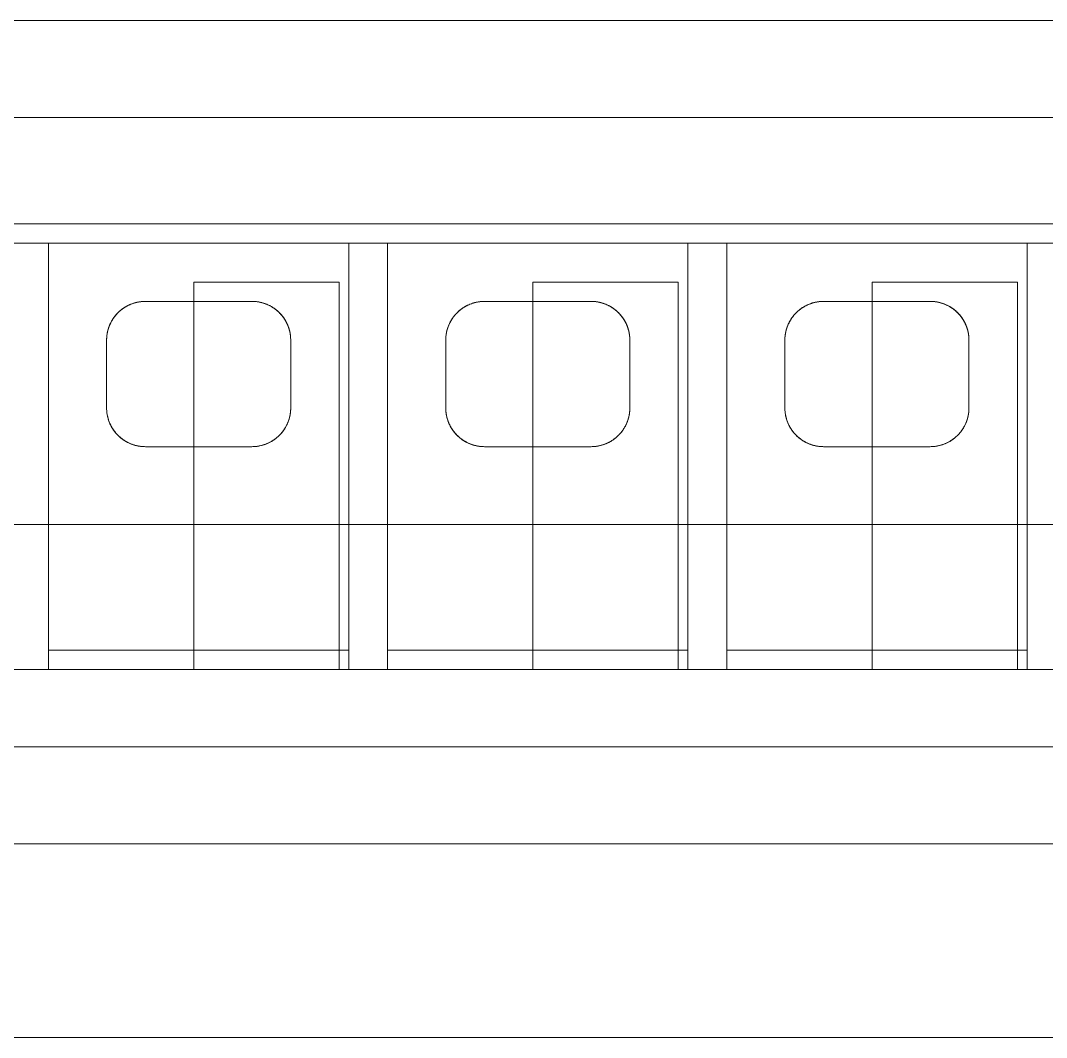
# Model space of a CAD drawing. Header units: millimetres. Extents: x -6 to 421, y -3 to 294.
# Drawn here: x 88.27 to 123.57, y 133.01 to 168.01 of the extents above; entities that cross this region are included whole.
import ezdxf

# ---------------------------------------------------------------- set-up
doc = ezdxf.new("R2010")
doc.units = ezdxf.units.MM

msp = doc.modelspace()

# ---------------------------------------------------------------- linework, layer by layer
at = {"color": 7, "linetype": 'Continuous', "lineweight": 15}
for p, q in [((207.904, 168.015), (87.904, 168.015)), ((207.904, 164.681), (87.904, 164.681)), ((207.904, 161.015), (87.904, 161.015)), ((135.904, 160.348), (87.904, 160.348)), ((89.237, 160.348), (89.237, 146.348)), ((99.57, 160.348), (89.237, 160.348)), ((89.237, 146.348), (89.237, 160.348)), ((89.237, 160.348), (89.237, 145.681)), ((99.57, 146.348), (99.57, 160.348)), ((99.57, 160.348), (99.57, 146.348)), ((99.57, 145.681), (99.57, 160.348)), ((111.237, 160.348), (100.904, 160.348)), ((100.904, 160.348), (100.904, 146.348)), ((100.904, 146.348), (100.904, 160.348)), ((100.904, 145.681), (100.904, 160.348)), ((111.237, 146.348), (111.237, 160.348)), ((111.237, 160.348), (111.237, 146.348)), ((111.237, 145.681), (111.237, 160.348)), ((112.57, 160.348), (112.57, 146.348)), ((122.904, 160.348), (112.57, 160.348)), ((112.57, 146.348), (112.57, 160.348)), ((112.57, 145.681), (112.57, 160.348)), ((122.904, 146.348), (122.904, 160.348)), ((122.904, 160.348), (122.904, 146.348)), ((122.904, 145.681), (122.904, 160.348)), ((94.237, 159.015), (94.237, 145.681)), ((99.237, 159.015), (94.237, 159.015)), ((99.237, 145.681), (99.237, 159.015)), ((105.904, 159.015), (105.904, 145.681)), ((110.904, 159.015), (105.904, 159.015)), ((110.904, 145.681), (110.904, 159.015)), ((117.57, 159.015), (117.57, 145.681)), ((122.57, 159.015), (117.57, 159.015)), ((122.57, 145.681), (122.57, 159.015)), ((96.237, 158.348), (92.57, 158.348)), ((107.904, 158.348), (104.237, 158.348)), ((119.57, 158.348), (115.904, 158.348)), ((91.237, 157.015), (91.237, 154.681)), ((91.237, 157.015), (91.237, 154.681)), ((91.237, 157.015), (91.237, 154.681)), ((91.237, 157.015), (91.237, 154.681)), ((97.57, 154.681), (97.57, 157.015)), ((97.57, 154.681), (97.57, 157.015)), ((97.57, 154.681), (97.57, 157.015)), ((97.57, 154.681), (97.57, 157.015)), ((102.904, 157.015), (102.904, 154.681)), ((102.904, 157.015), (102.904, 154.681)), ((102.904, 157.015), (102.904, 154.681)), ((102.904, 157.015), (102.904, 154.681)), ((109.237, 154.681), (109.237, 157.015)), ((109.237, 154.681), (109.237, 157.015)), ((109.237, 154.681), (109.237, 157.015)), ((109.237, 154.681), (109.237, 157.015)), ((114.57, 157.015), (114.57, 154.681)), ((114.57, 157.015), (114.57, 154.681)), ((114.57, 157.015), (114.57, 154.681)), ((114.57, 157.015), (114.57, 154.681)), ((120.904, 154.681), (120.904, 157.015)), ((120.904, 154.681), (120.904, 157.015)), ((120.904, 154.681), (120.904, 157.015)), ((120.904, 154.681), (120.904, 157.015)), ((92.57, 153.348), (96.237, 153.348)), ((104.237, 153.348), (107.904, 153.348)), ((115.904, 153.348), (119.57, 153.348)), ((207.904, 150.672), (87.904, 150.672)), ((99.57, 146.348), (89.237, 146.348)), ((89.237, 146.348), (89.237, 145.681)), ((89.237, 145.681), (89.237, 146.348)), ((99.57, 145.681), (99.57, 146.348)), ((99.57, 146.348), (99.57, 145.681)), ((111.237, 146.348), (100.904, 146.348)), ((100.904, 146.348), (100.904, 145.681)), ((100.904, 145.681), (100.904, 146.348)), ((111.237, 145.681), (111.237, 146.348)), ((111.237, 146.348), (111.237, 145.681)), ((122.904, 146.348), (112.57, 146.348)), ((112.57, 146.348), (112.57, 145.681)), ((112.57, 145.681), (112.57, 146.348)), ((122.904, 145.681), (122.904, 146.348)), ((122.904, 146.348), (122.904, 145.681)), ((87.904, 145.681), (94.237, 145.681)), ((99.57, 145.681), (89.237, 145.681)), ((94.237, 145.681), (89.237, 145.681)), ((99.237, 145.681), (105.904, 145.681)), ((99.57, 145.681), (99.237, 145.681)), ((111.237, 145.681), (100.904, 145.681)), ((105.904, 145.681), (100.904, 145.681)), ((110.904, 145.681), (117.57, 145.681)), ((111.237, 145.681), (110.904, 145.681)), ((122.904, 145.681), (112.57, 145.681)), ((117.57, 145.681), (112.57, 145.681)), ((122.57, 145.681), (129.237, 145.681)), ((122.904, 145.681), (122.57, 145.681)), ((207.904, 143.015), (87.904, 143.015)), ((207.904, 139.681), (87.904, 139.681)), ((207.904, 133.015), (87.904, 133.015))]:
    msp.add_line(p, q, dxfattribs=at)
for points, knots in [([(92.57, 158.348), (92.565, 158.348), (92.53, 158.348), (92.465, 158.345), (92.376, 158.335), (92.287, 158.319), (92.201, 158.297), (92.118, 158.27), (92.038, 158.238), (91.96, 158.201), (91.883, 158.159), (91.808, 158.11), (91.734, 158.054), (91.665, 157.995), (91.596, 157.927), (91.53, 157.851), (91.468, 157.767), (91.413, 157.679), (91.371, 157.599), (91.341, 157.531), (91.319, 157.475), (91.299, 157.418), (91.282, 157.36), (91.268, 157.301), (91.256, 157.241), (91.247, 157.18), (91.239, 157.105), (91.238, 157.05), (91.237, 157.015)], [0, 0, 0, 0, 0.006838, 0.044527, 0.082489, 0.121295, 0.160376, 0.198019, 0.235885, 0.2744, 0.313113, 0.355866, 0.398847, 0.442478, 0.486308, 0.537813, 0.589589, 0.642149, 0.694955, 0.725872, 0.75679, 0.787885, 0.81898, 0.850615, 0.882249, 0.914064, 0.945878, 1, 1, 1, 1]), ([(92.57, 158.348), (92.549, 158.348), (92.506, 158.347), (92.443, 158.342), (92.379, 158.335), (92.308, 158.323), (92.231, 158.305), (92.149, 158.281), (92.068, 158.251), (91.988, 158.215), (91.91, 158.174), (91.834, 158.128), (91.762, 158.076), (91.69, 158.018), (91.62, 157.952), (91.553, 157.878), (91.491, 157.8), (91.444, 157.729), (91.408, 157.668), (91.38, 157.617), (91.356, 157.565), (91.333, 157.512), (91.313, 157.458), (91.295, 157.403), (91.279, 157.348), (91.265, 157.288), (91.253, 157.223), (91.244, 157.154), (91.238, 157.085), (91.237, 157.038), (91.237, 157.015)], [0, 0, 0, 0, 0.027087, 0.054276, 0.081774, 0.109375, 0.146359, 0.183576, 0.221474, 0.259588, 0.300123, 0.34088, 0.382269, 0.423854, 0.472048, 0.520494, 0.569663, 0.619055, 0.648237, 0.67742, 0.706763, 0.736106, 0.765927, 0.795749, 0.825726, 0.855703, 0.891612, 0.927587, 0.96376, 1, 1, 1, 1]), ([(92.57, 158.348), (92.542, 158.348), (92.484, 158.347), (92.398, 158.338), (92.311, 158.324), (92.227, 158.304), (92.146, 158.28), (92.068, 158.251), (91.993, 158.217), (91.928, 158.184), (91.872, 158.151), (91.826, 158.121), (91.781, 158.09), (91.738, 158.057), (91.696, 158.022), (91.655, 157.985), (91.617, 157.947), (91.577, 157.905), (91.537, 157.858), (91.498, 157.807), (91.461, 157.755), (91.426, 157.7), (91.394, 157.644), (91.365, 157.586), (91.339, 157.527), (91.317, 157.47), (91.298, 157.413), (91.282, 157.358), (91.268, 157.303), (91.257, 157.247), (91.248, 157.189), (91.242, 157.132), (91.238, 157.073), (91.237, 157.034), (91.237, 157.015)], [0, 0, 0, 0, 0.036113, 0.072489, 0.109676, 0.147131, 0.183107, 0.219296, 0.256089, 0.293067, 0.318435, 0.3438, 0.369361, 0.394921, 0.421032, 0.447142, 0.473415, 0.499687, 0.531753, 0.563818, 0.596123, 0.628428, 0.661428, 0.694429, 0.727647, 0.760865, 0.790391, 0.819915, 0.849583, 0.879252, 0.909363, 0.939474, 0.969737, 1, 1, 1, 1]), ([(92.57, 158.348), (92.543, 158.348), (92.487, 158.347), (92.403, 158.338), (92.32, 158.325), (92.239, 158.307), (92.158, 158.284), (92.079, 158.255), (92.001, 158.222), (91.926, 158.183), (91.853, 158.14), (91.79, 158.097), (91.737, 158.056), (91.692, 158.018), (91.648, 157.978), (91.607, 157.937), (91.567, 157.894), (91.53, 157.849), (91.494, 157.803), (91.461, 157.756), (91.431, 157.707), (91.402, 157.659), (91.376, 157.609), (91.352, 157.558), (91.33, 157.506), (91.311, 157.453), (91.293, 157.399), (91.276, 157.336), (91.26, 157.264), (91.247, 157.182), (91.239, 157.099), (91.238, 157.043), (91.237, 157.015)], [0, 0, 0, 0, 0.035104, 0.070451, 0.105777, 0.141334, 0.177575, 0.214032, 0.251913, 0.290003, 0.328679, 0.367535, 0.39555, 0.423565, 0.451796, 0.480025, 0.508862, 0.537698, 0.566715, 0.595732, 0.624343, 0.652954, 0.681712, 0.710471, 0.739669, 0.768865, 0.798203, 0.827543, 0.870383, 0.91333, 0.956609, 1, 1, 1, 1]), ([(97.57, 157.015), (97.57, 157.041), (97.569, 157.092), (97.562, 157.17), (97.551, 157.247), (97.536, 157.32), (97.518, 157.388), (97.497, 157.452), (97.473, 157.516), (97.446, 157.579), (97.415, 157.641), (97.38, 157.703), (97.341, 157.763), (97.303, 157.817), (97.266, 157.864), (97.231, 157.905), (97.193, 157.944), (97.154, 157.983), (97.113, 158.021), (97.069, 158.057), (97.023, 158.093), (96.966, 158.132), (96.896, 158.175), (96.811, 158.22), (96.735, 158.252), (96.673, 158.275), (96.611, 158.295), (96.533, 158.316), (96.453, 158.331), (96.388, 158.34), (96.338, 158.345), (96.288, 158.348), (96.254, 158.348), (96.237, 158.348)], [0, 0, 0, 0, 0.040084, 0.0802595, 0.1207118, 0.1612574, 0.195897, 0.2305966, 0.2654803, 0.3004277, 0.3361269, 0.3718993, 0.4079022, 0.4439881, 0.4702825, 0.4966127, 0.5230554, 0.5495376, 0.5764918, 0.603495, 0.6306482, 0.6578562, 0.7006178, 0.7436322, 0.7875099, 0.8096, 0.8317329, 0.8729141, 0.9144194, 0.935692, 0.9570123, 0.9784808, 1, 1, 1, 1]), ([(97.57, 157.015), (97.57, 157.038), (97.569, 157.083), (97.564, 157.151), (97.555, 157.22), (97.543, 157.288), (97.527, 157.356), (97.507, 157.424), (97.483, 157.491), (97.456, 157.556), (97.427, 157.618), (97.394, 157.679), (97.358, 157.738), (97.318, 157.796), (97.275, 157.853), (97.227, 157.909), (97.175, 157.963), (97.115, 158.019), (97.045, 158.077), (96.977, 158.125), (96.919, 158.161), (96.874, 158.187), (96.827, 158.211), (96.779, 158.233), (96.73, 158.254), (96.681, 158.272), (96.631, 158.289), (96.579, 158.304), (96.525, 158.317), (96.47, 158.328), (96.414, 158.337), (96.357, 158.343), (96.298, 158.347), (96.257, 158.348), (96.237, 158.348)], [0, 0, 0, 0, 0.035373, 0.070809, 0.106434, 0.142123, 0.17855, 0.215047, 0.251755, 0.288537, 0.323141, 0.35781, 0.392686, 0.427635, 0.463466, 0.499386, 0.535594, 0.571906, 0.618057, 0.664469, 0.688108, 0.71179, 0.735604, 0.759466, 0.782532, 0.805646, 0.828912, 0.852231, 0.876189, 0.900212, 0.924435, 0.948728, 0.974322, 1, 1, 1, 1]), ([(97.57, 157.015), (97.57, 157.039), (97.569, 157.088), (97.563, 157.161), (97.553, 157.233), (97.539, 157.303), (97.523, 157.371), (97.503, 157.435), (97.48, 157.499), (97.453, 157.562), (97.423, 157.625), (97.389, 157.687), (97.352, 157.747), (97.314, 157.802), (97.277, 157.849), (97.243, 157.891), (97.206, 157.932), (97.166, 157.972), (97.125, 158.01), (97.081, 158.048), (97.035, 158.084), (96.978, 158.124), (96.909, 158.168), (96.825, 158.213), (96.751, 158.246), (96.69, 158.269), (96.643, 158.285), (96.595, 158.299), (96.547, 158.312), (96.499, 158.323), (96.449, 158.332), (96.398, 158.339), (96.346, 158.344), (96.293, 158.347), (96.257, 158.348), (96.238, 158.348), (96.237, 158.348)], [0, 0, 0, 0, 0.037763, 0.075603, 0.113668, 0.15181, 0.186615, 0.221477, 0.256518, 0.29162, 0.327442, 0.363334, 0.399446, 0.435634, 0.462442, 0.489284, 0.516239, 0.543232, 0.570699, 0.598214, 0.625882, 0.653607, 0.695877, 0.73839, 0.781735, 0.803555, 0.825419, 0.846546, 0.867716, 0.889028, 0.910387, 0.932323, 0.954317, 0.976488, 0.998718, 1, 1, 1, 1]), ([(97.57, 157.015), (97.57, 157.037), (97.569, 157.083), (97.564, 157.15), (97.556, 157.217), (97.543, 157.285), (97.528, 157.352), (97.508, 157.419), (97.485, 157.485), (97.459, 157.549), (97.43, 157.612), (97.397, 157.673), (97.361, 157.733), (97.321, 157.792), (97.277, 157.85), (97.23, 157.906), (97.178, 157.961), (97.117, 158.017), (97.048, 158.075), (96.98, 158.123), (96.923, 158.158), (96.878, 158.184), (96.832, 158.208), (96.774, 158.236), (96.704, 158.265), (96.62, 158.293), (96.532, 158.316), (96.454, 158.331), (96.39, 158.34), (96.34, 158.344), (96.288, 158.348), (96.254, 158.348), (96.237, 158.348)], [0, 0, 0, 0, 0.034981, 0.070021, 0.105242, 0.140523, 0.176496, 0.212533, 0.248767, 0.285068, 0.320205, 0.355407, 0.390813, 0.426292, 0.462645, 0.499086, 0.535813, 0.572644, 0.618453, 0.66451, 0.687958, 0.711446, 0.735062, 0.758725, 0.796952, 0.835412, 0.874663, 0.914214, 0.935526, 0.95689, 0.978418, 1, 1, 1, 1]), ([(104.237, 158.348), (104.216, 158.348), (104.173, 158.347), (104.109, 158.342), (104.045, 158.335), (103.975, 158.323), (103.898, 158.305), (103.815, 158.281), (103.735, 158.251), (103.655, 158.215), (103.577, 158.174), (103.501, 158.128), (103.429, 158.076), (103.357, 158.018), (103.287, 157.952), (103.219, 157.878), (103.158, 157.8), (103.111, 157.729), (103.074, 157.668), (103.047, 157.617), (103.022, 157.565), (103, 157.512), (102.979, 157.458), (102.961, 157.403), (102.946, 157.348), (102.931, 157.288), (102.92, 157.223), (102.91, 157.154), (102.905, 157.085), (102.904, 157.038), (102.904, 157.015)], [0, 0, 0, 0, 0.0270872, 0.0542761, 0.0817756, 0.1093768, 0.1463604, 0.1835751, 0.221474, 0.2595878, 0.3001223, 0.3408787, 0.3822689, 0.4238543, 0.4720473, 0.5204936, 0.5696627, 0.6190551, 0.6482371, 0.6774196, 0.7067629, 0.7361058, 0.7659272, 0.7957491, 0.825726, 0.8557027, 0.8916122, 0.9275873, 0.9637602, 1, 1, 1, 1]), ([(104.237, 158.348), (104.232, 158.348), (104.197, 158.348), (104.132, 158.345), (104.043, 158.335), (103.954, 158.319), (103.868, 158.297), (103.784, 158.27), (103.705, 158.238), (103.627, 158.201), (103.55, 158.159), (103.474, 158.11), (103.401, 158.054), (103.331, 157.995), (103.263, 157.927), (103.197, 157.851), (103.135, 157.767), (103.079, 157.679), (103.038, 157.599), (103.007, 157.531), (102.985, 157.475), (102.966, 157.418), (102.949, 157.36), (102.934, 157.301), (102.923, 157.241), (102.914, 157.18), (102.906, 157.105), (102.904, 157.05), (102.904, 157.015)], [0, 0, 0, 0, 0.006836, 0.044526, 0.08249, 0.121293, 0.160375, 0.19802, 0.235886, 0.274398, 0.313113, 0.355867, 0.398847, 0.442478, 0.486308, 0.537813, 0.589589, 0.642149, 0.694955, 0.725872, 0.75679, 0.787885, 0.81898, 0.850615, 0.882249, 0.914064, 0.945878, 1, 1, 1, 1]), ([(104.237, 158.348), (104.208, 158.348), (104.151, 158.347), (104.064, 158.338), (103.978, 158.324), (103.894, 158.304), (103.813, 158.28), (103.735, 158.251), (103.659, 158.217), (103.594, 158.184), (103.539, 158.151), (103.493, 158.121), (103.448, 158.09), (103.404, 158.057), (103.362, 158.022), (103.322, 157.985), (103.283, 157.947), (103.244, 157.905), (103.204, 157.858), (103.164, 157.807), (103.127, 157.755), (103.093, 157.7), (103.061, 157.644), (103.032, 157.586), (103.006, 157.527), (102.983, 157.47), (102.964, 157.413), (102.948, 157.358), (102.935, 157.303), (102.924, 157.247), (102.915, 157.189), (102.908, 157.132), (102.904, 157.073), (102.904, 157.034), (102.904, 157.015)], [0, 0, 0, 0, 0.036113, 0.072489, 0.109676, 0.147131, 0.183107, 0.219295, 0.256088, 0.293068, 0.318434, 0.3438, 0.369361, 0.394922, 0.421031, 0.447142, 0.473414, 0.499688, 0.531752, 0.563819, 0.596123, 0.628428, 0.661428, 0.694429, 0.727647, 0.760865, 0.79039, 0.819915, 0.849583, 0.879252, 0.909363, 0.939474, 0.969737, 1, 1, 1, 1]), ([(104.237, 158.348), (104.209, 158.348), (104.153, 158.347), (104.07, 158.338), (103.987, 158.325), (103.905, 158.307), (103.825, 158.284), (103.746, 158.255), (103.668, 158.222), (103.592, 158.183), (103.52, 158.14), (103.457, 158.097), (103.404, 158.056), (103.358, 158.018), (103.315, 157.978), (103.273, 157.937), (103.234, 157.894), (103.196, 157.849), (103.161, 157.803), (103.128, 157.756), (103.097, 157.707), (103.069, 157.659), (103.043, 157.609), (103.019, 157.558), (102.997, 157.506), (102.977, 157.453), (102.96, 157.399), (102.942, 157.336), (102.926, 157.264), (102.913, 157.182), (102.905, 157.099), (102.904, 157.043), (102.904, 157.015)], [0, 0, 0, 0, 0.035104, 0.070451, 0.105777, 0.141335, 0.177575, 0.214032, 0.251915, 0.290003, 0.328679, 0.367534, 0.39555, 0.423565, 0.451795, 0.480026, 0.508861, 0.537698, 0.566715, 0.595732, 0.624343, 0.652953, 0.681712, 0.710471, 0.739668, 0.768865, 0.798204, 0.827542, 0.870383, 0.913331, 0.956609, 1, 1, 1, 1]), ([(109.237, 157.015), (109.237, 157.038), (109.236, 157.083), (109.231, 157.151), (109.222, 157.22), (109.209, 157.288), (109.193, 157.356), (109.174, 157.424), (109.15, 157.491), (109.123, 157.556), (109.093, 157.618), (109.061, 157.679), (109.025, 157.738), (108.985, 157.796), (108.941, 157.853), (108.894, 157.909), (108.842, 157.963), (108.782, 158.019), (108.712, 158.077), (108.643, 158.125), (108.585, 158.161), (108.54, 158.187), (108.493, 158.211), (108.446, 158.233), (108.397, 158.254), (108.348, 158.272), (108.297, 158.289), (108.245, 158.304), (108.192, 158.317), (108.137, 158.328), (108.081, 158.337), (108.023, 158.343), (107.964, 158.347), (107.924, 158.348), (107.904, 158.348)], [0, 0, 0, 0, 0.035373, 0.070809, 0.106434, 0.142123, 0.17855, 0.215047, 0.251755, 0.288537, 0.323141, 0.35781, 0.392686, 0.427635, 0.463466, 0.499386, 0.535594, 0.571906, 0.618057, 0.664469, 0.688108, 0.71179, 0.735604, 0.759466, 0.782532, 0.805646, 0.828912, 0.852231, 0.876189, 0.900212, 0.924435, 0.948728, 0.974322, 1, 1, 1, 1]), ([(109.237, 157.015), (109.237, 157.041), (109.236, 157.092), (109.229, 157.17), (109.218, 157.247), (109.202, 157.32), (109.184, 157.388), (109.164, 157.452), (109.14, 157.516), (109.113, 157.579), (109.081, 157.641), (109.047, 157.703), (109.008, 157.763), (108.97, 157.817), (108.932, 157.864), (108.897, 157.905), (108.86, 157.944), (108.821, 157.983), (108.779, 158.021), (108.735, 158.057), (108.689, 158.093), (108.632, 158.132), (108.562, 158.175), (108.477, 158.22), (108.402, 158.252), (108.339, 158.275), (108.277, 158.295), (108.199, 158.316), (108.12, 158.331), (108.055, 158.34), (108.005, 158.345), (107.954, 158.348), (107.921, 158.348), (107.904, 158.348)], [0, 0, 0, 0, 0.040084, 0.0802595, 0.1207118, 0.1612574, 0.195897, 0.2305966, 0.2654803, 0.3004277, 0.3361269, 0.3718993, 0.4079022, 0.4439881, 0.4702825, 0.4966127, 0.5230554, 0.5495376, 0.5764918, 0.603495, 0.6306482, 0.6578562, 0.7006178, 0.7436322, 0.7875099, 0.8096, 0.8317329, 0.8729141, 0.9144194, 0.935692, 0.9570123, 0.9784808, 1, 1, 1, 1]), ([(109.237, 157.015), (109.237, 157.039), (109.236, 157.088), (109.23, 157.161), (109.22, 157.233), (109.206, 157.303), (109.189, 157.371), (109.17, 157.435), (109.147, 157.499), (109.12, 157.562), (109.09, 157.625), (109.056, 157.687), (109.018, 157.747), (108.981, 157.802), (108.944, 157.849), (108.909, 157.891), (108.872, 157.932), (108.833, 157.972), (108.791, 158.01), (108.747, 158.048), (108.701, 158.084), (108.644, 158.124), (108.575, 158.168), (108.492, 158.213), (108.418, 158.246), (108.356, 158.269), (108.309, 158.285), (108.262, 158.299), (108.214, 158.312), (108.165, 158.323), (108.115, 158.332), (108.064, 158.339), (108.012, 158.344), (107.96, 158.347), (107.923, 158.348), (107.905, 158.348), (107.904, 158.348)], [0, 0, 0, 0, 0.037763, 0.075603, 0.113668, 0.15181, 0.186615, 0.221477, 0.256518, 0.29162, 0.327442, 0.363334, 0.399446, 0.435634, 0.462442, 0.489284, 0.516239, 0.543232, 0.570699, 0.598214, 0.625882, 0.653607, 0.695877, 0.73839, 0.781735, 0.803555, 0.825419, 0.846546, 0.867716, 0.889028, 0.910387, 0.932323, 0.954317, 0.976488, 0.998718, 1, 1, 1, 1]), ([(109.237, 157.015), (109.237, 157.037), (109.236, 157.083), (109.231, 157.15), (109.222, 157.217), (109.21, 157.285), (109.194, 157.352), (109.175, 157.419), (109.152, 157.485), (109.126, 157.549), (109.096, 157.612), (109.064, 157.673), (109.028, 157.733), (108.988, 157.792), (108.944, 157.85), (108.896, 157.906), (108.844, 157.961), (108.784, 158.017), (108.714, 158.075), (108.647, 158.123), (108.59, 158.158), (108.545, 158.184), (108.499, 158.208), (108.441, 158.236), (108.371, 158.265), (108.286, 158.293), (108.198, 158.316), (108.121, 158.331), (108.057, 158.34), (108.006, 158.344), (107.955, 158.348), (107.921, 158.348), (107.904, 158.348)], [0, 0, 0, 0, 0.034981, 0.070021, 0.105242, 0.140523, 0.176496, 0.212533, 0.248767, 0.285068, 0.320205, 0.355407, 0.390813, 0.426292, 0.462645, 0.499086, 0.535813, 0.572644, 0.618453, 0.66451, 0.687958, 0.711446, 0.735062, 0.758725, 0.796952, 0.835412, 0.874663, 0.914214, 0.935526, 0.95689, 0.978418, 1, 1, 1, 1]), ([(115.904, 158.348), (115.898, 158.348), (115.863, 158.348), (115.799, 158.345), (115.71, 158.335), (115.621, 158.319), (115.534, 158.297), (115.451, 158.27), (115.371, 158.238), (115.294, 158.201), (115.217, 158.159), (115.141, 158.11), (115.067, 158.054), (114.998, 157.995), (114.93, 157.927), (114.864, 157.851), (114.801, 157.767), (114.746, 157.679), (114.704, 157.599), (114.674, 157.531), (114.652, 157.475), (114.632, 157.418), (114.615, 157.36), (114.601, 157.301), (114.589, 157.241), (114.58, 157.18), (114.572, 157.105), (114.571, 157.05), (114.57, 157.015)], [0, 0, 0, 0, 0.006836, 0.044526, 0.08249, 0.121293, 0.160375, 0.19802, 0.235886, 0.274398, 0.313113, 0.355867, 0.398847, 0.442478, 0.486308, 0.537813, 0.589589, 0.642149, 0.694955, 0.725872, 0.75679, 0.787885, 0.81898, 0.850615, 0.882249, 0.914064, 0.945878, 1, 1, 1, 1]), ([(115.904, 158.348), (115.882, 158.348), (115.84, 158.347), (115.776, 158.342), (115.712, 158.335), (115.641, 158.323), (115.564, 158.305), (115.482, 158.281), (115.401, 158.251), (115.322, 158.215), (115.244, 158.174), (115.168, 158.128), (115.095, 158.076), (115.024, 158.018), (114.954, 157.952), (114.886, 157.878), (114.825, 157.8), (114.777, 157.729), (114.741, 157.668), (114.714, 157.617), (114.689, 157.565), (114.666, 157.512), (114.646, 157.458), (114.628, 157.403), (114.612, 157.348), (114.598, 157.288), (114.586, 157.223), (114.577, 157.154), (114.571, 157.085), (114.571, 157.038), (114.57, 157.015)], [0, 0, 0, 0, 0.0270872, 0.0542761, 0.0817756, 0.1093768, 0.1463604, 0.1835751, 0.221474, 0.2595878, 0.3001223, 0.3408787, 0.3822689, 0.4238543, 0.4720473, 0.5204936, 0.5696627, 0.6190551, 0.6482371, 0.6774196, 0.7067629, 0.7361058, 0.7659272, 0.7957491, 0.825726, 0.8557027, 0.8916122, 0.9275873, 0.9637602, 1, 1, 1, 1]), ([(115.904, 158.348), (115.875, 158.348), (115.817, 158.347), (115.731, 158.338), (115.645, 158.324), (115.561, 158.304), (115.48, 158.28), (115.402, 158.251), (115.326, 158.217), (115.261, 158.184), (115.206, 158.151), (115.159, 158.121), (115.114, 158.09), (115.071, 158.057), (115.029, 158.022), (114.989, 157.985), (114.95, 157.947), (114.91, 157.905), (114.871, 157.858), (114.831, 157.807), (114.794, 157.755), (114.759, 157.7), (114.728, 157.644), (114.699, 157.586), (114.672, 157.527), (114.65, 157.47), (114.631, 157.413), (114.615, 157.358), (114.601, 157.303), (114.59, 157.247), (114.581, 157.189), (114.575, 157.132), (114.571, 157.073), (114.571, 157.034), (114.57, 157.015)], [0, 0, 0, 0, 0.036113, 0.072489, 0.109676, 0.147131, 0.183107, 0.219295, 0.256088, 0.293068, 0.318434, 0.3438, 0.369361, 0.394922, 0.421031, 0.447142, 0.473414, 0.499688, 0.531752, 0.563819, 0.596123, 0.628428, 0.661428, 0.694429, 0.727647, 0.760865, 0.79039, 0.819915, 0.849583, 0.879252, 0.909363, 0.939474, 0.969737, 1, 1, 1, 1]), ([(115.904, 158.348), (115.876, 158.348), (115.82, 158.347), (115.736, 158.338), (115.654, 158.325), (115.572, 158.307), (115.492, 158.284), (115.412, 158.255), (115.335, 158.222), (115.259, 158.183), (115.186, 158.14), (115.124, 158.097), (115.07, 158.056), (115.025, 158.018), (114.982, 157.978), (114.94, 157.937), (114.901, 157.894), (114.863, 157.849), (114.828, 157.803), (114.795, 157.756), (114.764, 157.707), (114.736, 157.659), (114.71, 157.609), (114.686, 157.558), (114.664, 157.506), (114.644, 157.453), (114.626, 157.399), (114.609, 157.336), (114.593, 157.264), (114.58, 157.182), (114.572, 157.099), (114.571, 157.043), (114.57, 157.015)], [0, 0, 0, 0, 0.035104, 0.070451, 0.105777, 0.141335, 0.177575, 0.214032, 0.251915, 0.290003, 0.328679, 0.367534, 0.39555, 0.423565, 0.451795, 0.480026, 0.508861, 0.537698, 0.566715, 0.595732, 0.624343, 0.652953, 0.681712, 0.710471, 0.739668, 0.768865, 0.798204, 0.827542, 0.870383, 0.913331, 0.956609, 1, 1, 1, 1]), ([(120.904, 157.015), (120.903, 157.041), (120.902, 157.092), (120.895, 157.17), (120.884, 157.247), (120.869, 157.32), (120.851, 157.388), (120.831, 157.452), (120.807, 157.516), (120.779, 157.579), (120.748, 157.641), (120.713, 157.703), (120.675, 157.763), (120.636, 157.817), (120.599, 157.864), (120.564, 157.905), (120.527, 157.944), (120.488, 157.983), (120.446, 158.021), (120.402, 158.057), (120.356, 158.093), (120.299, 158.132), (120.229, 158.175), (120.144, 158.22), (120.069, 158.252), (120.006, 158.275), (119.944, 158.295), (119.866, 158.316), (119.787, 158.331), (119.721, 158.34), (119.671, 158.345), (119.621, 158.348), (119.587, 158.348), (119.57, 158.348)], [0, 0, 0, 0, 0.040084, 0.0802595, 0.1207118, 0.1612574, 0.195897, 0.2305966, 0.2654803, 0.3004277, 0.3361269, 0.3718993, 0.4079022, 0.4439881, 0.4702825, 0.4966127, 0.5230554, 0.5495376, 0.5764918, 0.603495, 0.6306482, 0.6578562, 0.7006178, 0.7436322, 0.7875099, 0.8096, 0.8317329, 0.8729141, 0.9144194, 0.935692, 0.9570123, 0.9784808, 1, 1, 1, 1]), ([(120.904, 157.015), (120.903, 157.038), (120.903, 157.083), (120.897, 157.151), (120.889, 157.22), (120.876, 157.288), (120.86, 157.356), (120.84, 157.424), (120.817, 157.491), (120.79, 157.556), (120.76, 157.618), (120.727, 157.679), (120.691, 157.738), (120.652, 157.796), (120.608, 157.853), (120.56, 157.909), (120.509, 157.963), (120.448, 158.019), (120.378, 158.077), (120.31, 158.125), (120.252, 158.161), (120.207, 158.187), (120.16, 158.211), (120.112, 158.233), (120.064, 158.254), (120.015, 158.272), (119.964, 158.289), (119.912, 158.304), (119.859, 158.317), (119.804, 158.328), (119.748, 158.337), (119.69, 158.343), (119.631, 158.347), (119.591, 158.348), (119.57, 158.348)], [0, 0, 0, 0, 0.035373, 0.070809, 0.106434, 0.142123, 0.17855, 0.215047, 0.251755, 0.288537, 0.323141, 0.35781, 0.392686, 0.427635, 0.463466, 0.499386, 0.535594, 0.571906, 0.618057, 0.664469, 0.688108, 0.71179, 0.735604, 0.759466, 0.782532, 0.805646, 0.828912, 0.852231, 0.876189, 0.900212, 0.924435, 0.948728, 0.974322, 1, 1, 1, 1]), ([(120.904, 157.015), (120.903, 157.039), (120.903, 157.088), (120.896, 157.161), (120.886, 157.233), (120.873, 157.303), (120.856, 157.371), (120.836, 157.435), (120.813, 157.499), (120.787, 157.562), (120.757, 157.625), (120.723, 157.687), (120.685, 157.747), (120.648, 157.802), (120.611, 157.849), (120.576, 157.891), (120.539, 157.932), (120.5, 157.972), (120.458, 158.01), (120.414, 158.048), (120.368, 158.084), (120.311, 158.124), (120.242, 158.168), (120.159, 158.213), (120.085, 158.246), (120.023, 158.269), (119.976, 158.285), (119.929, 158.299), (119.881, 158.312), (119.832, 158.323), (119.782, 158.332), (119.731, 158.339), (119.679, 158.344), (119.626, 158.347), (119.59, 158.348), (119.571, 158.348), (119.57, 158.348)], [0, 0, 0, 0, 0.037763, 0.075603, 0.113668, 0.15181, 0.186615, 0.221477, 0.256518, 0.29162, 0.327442, 0.363334, 0.399446, 0.435634, 0.462442, 0.489284, 0.516239, 0.543232, 0.570699, 0.598214, 0.625882, 0.653607, 0.695877, 0.73839, 0.781735, 0.803555, 0.825419, 0.846546, 0.867716, 0.889028, 0.910387, 0.932323, 0.954317, 0.976488, 0.998718, 1, 1, 1, 1]), ([(120.904, 157.015), (120.903, 157.037), (120.903, 157.083), (120.897, 157.15), (120.889, 157.217), (120.877, 157.285), (120.861, 157.352), (120.842, 157.419), (120.819, 157.485), (120.793, 157.549), (120.763, 157.612), (120.731, 157.673), (120.694, 157.733), (120.655, 157.792), (120.611, 157.85), (120.563, 157.906), (120.511, 157.961), (120.451, 158.017), (120.381, 158.075), (120.314, 158.123), (120.256, 158.158), (120.212, 158.184), (120.165, 158.208), (120.108, 158.236), (120.037, 158.265), (119.953, 158.293), (119.865, 158.316), (119.788, 158.331), (119.723, 158.34), (119.673, 158.344), (119.622, 158.348), (119.588, 158.348), (119.57, 158.348)], [0, 0, 0, 0, 0.034981, 0.070021, 0.105242, 0.140523, 0.176496, 0.212533, 0.248767, 0.285068, 0.320205, 0.355407, 0.390813, 0.426292, 0.462645, 0.499086, 0.535813, 0.572644, 0.618453, 0.66451, 0.687958, 0.711446, 0.735062, 0.758725, 0.796952, 0.835412, 0.874663, 0.914214, 0.935526, 0.95689, 0.978418, 1, 1, 1, 1]), ([(91.237, 154.681), (91.237, 154.661), (91.238, 154.621), (91.242, 154.561), (91.249, 154.5), (91.259, 154.439), (91.271, 154.378), (91.287, 154.317), (91.306, 154.257), (91.328, 154.197), (91.352, 154.139), (91.378, 154.083), (91.408, 154.027), (91.441, 153.972), (91.477, 153.918), (91.516, 153.865), (91.558, 153.813), (91.601, 153.765), (91.645, 153.721), (91.689, 153.681), (91.734, 153.642), (91.783, 153.605), (91.834, 153.569), (91.887, 153.536), (91.943, 153.505), (91.997, 153.477), (92.05, 153.454), (92.101, 153.433), (92.153, 153.415), (92.206, 153.398), (92.261, 153.384), (92.317, 153.372), (92.374, 153.362), (92.435, 153.355), (92.501, 153.349), (92.547, 153.348), (92.57, 153.348)], [0, 0, 0, 0, 0.030841, 0.061731, 0.092771, 0.123863, 0.155554, 0.187301, 0.219224, 0.251209, 0.28205, 0.31295, 0.344031, 0.375173, 0.407057, 0.439012, 0.471194, 0.503455, 0.531553, 0.559708, 0.588038, 0.616427, 0.645537, 0.674717, 0.704117, 0.73359, 0.758496, 0.783451, 0.808553, 0.833709, 0.859453, 0.885257, 0.911235, 0.937271, 0.968584, 1, 1, 1, 1]), ([(91.237, 154.681), (91.238, 154.652), (91.239, 154.593), (91.248, 154.504), (91.263, 154.415), (91.282, 154.335), (91.303, 154.265), (91.324, 154.205), (91.349, 154.146), (91.376, 154.087), (91.407, 154.029), (91.442, 153.971), (91.479, 153.914), (91.518, 153.862), (91.558, 153.813), (91.599, 153.768), (91.642, 153.724), (91.688, 153.682), (91.736, 153.641), (91.787, 153.602), (91.841, 153.565), (91.893, 153.532), (91.945, 153.503), (91.995, 153.478), (92.046, 153.455), (92.099, 153.434), (92.154, 153.414), (92.21, 153.397), (92.267, 153.383), (92.326, 153.37), (92.386, 153.36), (92.447, 153.353), (92.508, 153.349), (92.55, 153.348), (92.57, 153.348)], [0, 0, 0, 0, 0.0453248, 0.0908068, 0.1367825, 0.18293, 0.2146565, 0.2464421, 0.2784134, 0.3104487, 0.3432429, 0.3761097, 0.4092079, 0.4423874, 0.4713638, 0.5003979, 0.5296115, 0.5588895, 0.5889127, 0.6190073, 0.6493292, 0.6797328, 0.7053425, 0.7310038, 0.7568225, 0.7826927, 0.8091878, 0.8357451, 0.8624861, 0.8892909, 0.9167906, 0.944358, 0.9721415, 1, 1, 1, 1]), ([(91.237, 154.681), (91.237, 154.662), (91.238, 154.622), (91.242, 154.563), (91.249, 154.504), (91.258, 154.444), (91.27, 154.384), (91.285, 154.324), (91.303, 154.265), (91.324, 154.207), (91.347, 154.15), (91.373, 154.094), (91.401, 154.039), (91.433, 153.985), (91.467, 153.932), (91.505, 153.879), (91.545, 153.828), (91.587, 153.781), (91.629, 153.737), (91.671, 153.696), (91.716, 153.658), (91.763, 153.62), (91.812, 153.584), (91.863, 153.55), (91.917, 153.519), (91.97, 153.491), (92.022, 153.466), (92.072, 153.444), (92.124, 153.425), (92.177, 153.407), (92.231, 153.392), (92.287, 153.378), (92.343, 153.367), (92.409, 153.357), (92.485, 153.35), (92.542, 153.349), (92.57, 153.348)], [0, 0, 0, 0, 0.030054, 0.060156, 0.090404, 0.120703, 0.151583, 0.182517, 0.213624, 0.24479, 0.274845, 0.304956, 0.335241, 0.365586, 0.396637, 0.427758, 0.459092, 0.4905, 0.5182, 0.54595, 0.573869, 0.601849, 0.630501, 0.659221, 0.688143, 0.717133, 0.74227, 0.767451, 0.792778, 0.818157, 0.84411, 0.870116, 0.896292, 0.922523, 0.961168, 1, 1, 1, 1]), ([(91.237, 154.681), (91.238, 154.651), (91.239, 154.59), (91.249, 154.499), (91.264, 154.407), (91.284, 154.327), (91.306, 154.257), (91.327, 154.198), (91.351, 154.14), (91.379, 154.082), (91.409, 154.025), (91.443, 153.968), (91.48, 153.913), (91.518, 153.862), (91.557, 153.814), (91.597, 153.769), (91.639, 153.727), (91.684, 153.685), (91.731, 153.645), (91.781, 153.607), (91.832, 153.57), (91.884, 153.538), (91.934, 153.509), (91.984, 153.484), (92.035, 153.46), (92.087, 153.438), (92.141, 153.419), (92.196, 153.401), (92.253, 153.386), (92.312, 153.373), (92.374, 153.362), (92.439, 153.354), (92.504, 153.349), (92.548, 153.348), (92.57, 153.348)], [0, 0, 0, 0, 0.046256, 0.092687, 0.139672, 0.186852, 0.21779, 0.248785, 0.279963, 0.311203, 0.34318, 0.375229, 0.407501, 0.439849, 0.468186, 0.49658, 0.525145, 0.553768, 0.583091, 0.612482, 0.642081, 0.671752, 0.697355, 0.723006, 0.748805, 0.774658, 0.801106, 0.827609, 0.85429, 0.881027, 0.910563, 0.940179, 0.970046, 1, 1, 1, 1]), ([(96.237, 153.348), (96.26, 153.348), (96.306, 153.349), (96.375, 153.355), (96.444, 153.364), (96.522, 153.378), (96.609, 153.4), (96.704, 153.431), (96.797, 153.47), (96.887, 153.516), (96.973, 153.568), (97.055, 153.627), (97.133, 153.692), (97.206, 153.763), (97.274, 153.841), (97.337, 153.925), (97.393, 154.014), (97.434, 154.093), (97.464, 154.158), (97.485, 154.21), (97.503, 154.263), (97.52, 154.316), (97.534, 154.37), (97.546, 154.425), (97.556, 154.481), (97.564, 154.542), (97.569, 154.609), (97.57, 154.657), (97.57, 154.681)], [0, 0, 0, 0, 0.0308502, 0.0617997, 0.0930588, 0.1244197, 0.1693592, 0.2146008, 0.2607633, 0.3072344, 0.3537776, 0.4006115, 0.4483246, 0.4963245, 0.5465878, 0.5971544, 0.6486269, 0.7003928, 0.7281586, 0.7559246, 0.7838572, 0.8117899, 0.8402251, 0.8686602, 0.8972597, 0.9258598, 0.9628869, 1, 1, 1, 1]), ([(96.237, 153.348), (96.266, 153.349), (96.325, 153.35), (96.417, 153.359), (96.512, 153.375), (96.61, 153.4), (96.706, 153.432), (96.799, 153.471), (96.889, 153.517), (96.974, 153.569), (97.056, 153.628), (97.134, 153.693), (97.207, 153.765), (97.276, 153.843), (97.338, 153.926), (97.384, 154), (97.418, 154.063), (97.443, 154.112), (97.465, 154.162), (97.486, 154.213), (97.504, 154.265), (97.52, 154.317), (97.534, 154.371), (97.547, 154.428), (97.557, 154.488), (97.565, 154.552), (97.57, 154.617), (97.57, 154.66), (97.57, 154.681)], [0, 0, 0, 0, 0.03956, 0.0793344, 0.1242558, 0.1694826, 0.215658, 0.2621492, 0.3080862, 0.3543131, 0.4014247, 0.448824, 0.4980044, 0.547483, 0.5978544, 0.648515, 0.6755889, 0.7026636, 0.7298993, 0.7571358, 0.7848586, 0.8125813, 0.8404625, 0.8683443, 0.9011051, 0.9339279, 0.9669334, 1, 1, 1, 1]), ([(96.237, 153.348), (96.258, 153.348), (96.3, 153.349), (96.363, 153.354), (96.426, 153.361), (96.502, 153.374), (96.589, 153.394), (96.687, 153.425), (96.783, 153.463), (96.875, 153.509), (96.964, 153.562), (97.048, 153.621), (97.127, 153.687), (97.202, 153.76), (97.272, 153.838), (97.335, 153.922), (97.392, 154.012), (97.433, 154.09), (97.463, 154.156), (97.484, 154.207), (97.502, 154.259), (97.519, 154.312), (97.533, 154.366), (97.545, 154.42), (97.555, 154.475), (97.563, 154.537), (97.569, 154.606), (97.57, 154.656), (97.57, 154.681)], [0, 0, 0, 0, 0.028571, 0.057217, 0.08609, 0.115041, 0.161429, 0.208131, 0.255809, 0.303813, 0.351303, 0.3991, 0.447827, 0.496862, 0.547189, 0.597826, 0.649405, 0.701291, 0.728599, 0.755906, 0.78338, 0.810855, 0.838833, 0.866812, 0.894956, 0.923099, 0.961499, 1, 1, 1, 1]), ([(96.237, 153.348), (96.265, 153.349), (96.32, 153.35), (96.409, 153.358), (96.504, 153.374), (96.604, 153.398), (96.703, 153.431), (96.799, 153.471), (96.89, 153.518), (96.978, 153.571), (97.061, 153.632), (97.14, 153.699), (97.214, 153.772), (97.283, 153.852), (97.345, 153.936), (97.391, 154.012), (97.425, 154.074), (97.456, 154.14), (97.484, 154.207), (97.508, 154.276), (97.523, 154.329), (97.537, 154.383), (97.549, 154.439), (97.558, 154.497), (97.565, 154.558), (97.57, 154.62), (97.57, 154.661), (97.57, 154.681)], [0, 0, 0, 0, 0.037637, 0.075447, 0.121842, 0.168556, 0.216261, 0.2643, 0.311412, 0.35883, 0.407184, 0.455847, 0.505449, 0.555362, 0.606207, 0.657358, 0.684173, 0.710989, 0.764936, 0.79241, 0.819883, 0.847517, 0.875152, 0.906227, 0.937357, 0.968652, 1, 1, 1, 1]), ([(102.904, 154.681), (102.904, 154.652), (102.905, 154.593), (102.915, 154.504), (102.93, 154.415), (102.949, 154.335), (102.97, 154.265), (102.991, 154.205), (103.015, 154.146), (103.043, 154.087), (103.074, 154.029), (103.108, 153.971), (103.146, 153.914), (103.185, 153.862), (103.225, 153.813), (103.265, 153.768), (103.308, 153.724), (103.354, 153.682), (103.403, 153.641), (103.454, 153.602), (103.507, 153.565), (103.56, 153.532), (103.612, 153.503), (103.662, 153.478), (103.713, 153.455), (103.766, 153.434), (103.821, 153.414), (103.877, 153.397), (103.934, 153.383), (103.993, 153.37), (104.052, 153.36), (104.113, 153.353), (104.175, 153.349), (104.216, 153.348), (104.237, 153.348)], [0, 0, 0, 0, 0.045325, 0.090807, 0.136782, 0.18293, 0.214656, 0.246442, 0.278413, 0.310449, 0.343242, 0.37611, 0.409208, 0.442387, 0.471364, 0.500397, 0.529612, 0.558889, 0.588913, 0.619007, 0.64933, 0.679732, 0.705344, 0.731005, 0.756821, 0.782693, 0.809189, 0.835745, 0.862486, 0.889292, 0.916789, 0.944358, 0.972143, 1, 1, 1, 1]), ([(102.904, 154.681), (102.904, 154.661), (102.905, 154.621), (102.909, 154.561), (102.916, 154.5), (102.925, 154.439), (102.938, 154.378), (102.954, 154.317), (102.973, 154.257), (102.994, 154.197), (103.018, 154.139), (103.045, 154.083), (103.075, 154.027), (103.107, 153.972), (103.143, 153.918), (103.182, 153.865), (103.225, 153.813), (103.268, 153.765), (103.311, 153.721), (103.355, 153.681), (103.401, 153.642), (103.45, 153.605), (103.501, 153.569), (103.554, 153.536), (103.609, 153.505), (103.664, 153.477), (103.716, 153.454), (103.767, 153.433), (103.819, 153.415), (103.873, 153.398), (103.927, 153.384), (103.983, 153.372), (104.04, 153.362), (104.101, 153.355), (104.167, 153.349), (104.214, 153.348), (104.237, 153.348)], [0, 0, 0, 0, 0.0308406, 0.0617305, 0.0927709, 0.1238629, 0.1555534, 0.1873005, 0.2192241, 0.2512091, 0.2820502, 0.3129496, 0.3440299, 0.3751732, 0.4070559, 0.4390117, 0.471193, 0.5034549, 0.531553, 0.5597073, 0.5880373, 0.6164285, 0.6455385, 0.6747183, 0.704116, 0.7335913, 0.7584964, 0.7834514, 0.8085532, 0.8337073, 0.8594549, 0.8852582, 0.9112349, 0.9372727, 0.968584, 1, 1, 1, 1]), ([(102.904, 154.681), (102.904, 154.662), (102.904, 154.622), (102.909, 154.563), (102.915, 154.504), (102.925, 154.444), (102.937, 154.384), (102.952, 154.324), (102.97, 154.265), (102.991, 154.207), (103.014, 154.15), (103.04, 154.094), (103.068, 154.039), (103.099, 153.985), (103.134, 153.932), (103.171, 153.879), (103.212, 153.828), (103.253, 153.781), (103.295, 153.737), (103.338, 153.696), (103.382, 153.658), (103.429, 153.62), (103.479, 153.584), (103.53, 153.55), (103.584, 153.519), (103.637, 153.491), (103.688, 153.466), (103.739, 153.444), (103.79, 153.425), (103.843, 153.407), (103.898, 153.392), (103.953, 153.378), (104.01, 153.367), (104.076, 153.357), (104.152, 153.35), (104.209, 153.349), (104.237, 153.348)], [0, 0, 0, 0, 0.030054, 0.060156, 0.090404, 0.120703, 0.151583, 0.182518, 0.213624, 0.24479, 0.274845, 0.304955, 0.335241, 0.365586, 0.396637, 0.427758, 0.459092, 0.4905, 0.518199, 0.545951, 0.57387, 0.601848, 0.630502, 0.659221, 0.688142, 0.717134, 0.742269, 0.767451, 0.792779, 0.818157, 0.844109, 0.870116, 0.89629, 0.922522, 0.961168, 1, 1, 1, 1]), ([(102.904, 154.681), (102.904, 154.651), (102.906, 154.59), (102.915, 154.499), (102.931, 154.407), (102.951, 154.327), (102.973, 154.257), (102.994, 154.198), (103.018, 154.14), (103.045, 154.082), (103.076, 154.025), (103.11, 153.968), (103.147, 153.913), (103.185, 153.862), (103.224, 153.814), (103.264, 153.769), (103.306, 153.727), (103.35, 153.685), (103.398, 153.645), (103.447, 153.607), (103.499, 153.57), (103.551, 153.538), (103.601, 153.509), (103.651, 153.484), (103.701, 153.46), (103.754, 153.438), (103.808, 153.419), (103.863, 153.401), (103.919, 153.386), (103.979, 153.373), (104.041, 153.362), (104.106, 153.354), (104.171, 153.349), (104.215, 153.348), (104.237, 153.348)], [0, 0, 0, 0, 0.0462556, 0.0926874, 0.1396723, 0.1868514, 0.2177893, 0.2487854, 0.2799631, 0.3112033, 0.3431804, 0.3752286, 0.4075006, 0.4398491, 0.4681871, 0.4965804, 0.5251447, 0.5537692, 0.5830912, 0.6124816, 0.6420809, 0.6717529, 0.6973548, 0.7230043, 0.7488062, 0.774657, 0.801105, 0.8276108, 0.8542901, 0.8810283, 0.9105632, 0.9401787, 0.970047, 1, 1, 1, 1]), ([(107.904, 153.348), (107.933, 153.349), (107.992, 153.35), (108.084, 153.359), (108.179, 153.375), (108.276, 153.4), (108.372, 153.432), (108.466, 153.471), (108.555, 153.517), (108.641, 153.569), (108.723, 153.628), (108.801, 153.693), (108.874, 153.765), (108.942, 153.843), (109.004, 153.926), (109.051, 154), (109.085, 154.063), (109.11, 154.112), (109.132, 154.162), (109.152, 154.213), (109.171, 154.265), (109.187, 154.317), (109.201, 154.371), (109.213, 154.428), (109.224, 154.488), (109.231, 154.552), (109.236, 154.617), (109.237, 154.66), (109.237, 154.681)], [0, 0, 0, 0, 0.03956, 0.0793344, 0.1242558, 0.1694826, 0.215658, 0.2621492, 0.3080862, 0.3543131, 0.4014247, 0.448824, 0.4980044, 0.547483, 0.5978544, 0.648515, 0.6755889, 0.7026636, 0.7298993, 0.7571358, 0.7848586, 0.8125813, 0.8404625, 0.8683443, 0.9011051, 0.9339279, 0.9669334, 1, 1, 1, 1]), ([(107.904, 153.348), (107.927, 153.348), (107.973, 153.349), (108.041, 153.355), (108.11, 153.364), (108.188, 153.378), (108.276, 153.4), (108.371, 153.431), (108.464, 153.47), (108.554, 153.516), (108.64, 153.568), (108.722, 153.627), (108.799, 153.692), (108.873, 153.763), (108.941, 153.841), (109.004, 153.925), (109.06, 154.014), (109.101, 154.093), (109.131, 154.158), (109.151, 154.21), (109.17, 154.263), (109.186, 154.316), (109.201, 154.37), (109.213, 154.425), (109.222, 154.481), (109.23, 154.542), (109.236, 154.609), (109.237, 154.657), (109.237, 154.681)], [0, 0, 0, 0, 0.0308502, 0.0617997, 0.0930588, 0.1244197, 0.1693592, 0.2146008, 0.2607633, 0.3072344, 0.3537776, 0.4006115, 0.4483246, 0.4963245, 0.5465878, 0.5971544, 0.6486269, 0.7003928, 0.7281586, 0.7559246, 0.7838572, 0.8117899, 0.8402251, 0.8686602, 0.8972597, 0.9258598, 0.9628869, 1, 1, 1, 1]), ([(107.904, 153.348), (107.925, 153.348), (107.967, 153.349), (108.03, 153.354), (108.093, 153.361), (108.168, 153.374), (108.255, 153.394), (108.353, 153.425), (108.449, 153.463), (108.542, 153.509), (108.631, 153.562), (108.715, 153.621), (108.794, 153.687), (108.869, 153.76), (108.938, 153.838), (109.002, 153.922), (109.058, 154.012), (109.1, 154.09), (109.13, 154.156), (109.15, 154.207), (109.169, 154.259), (109.185, 154.312), (109.2, 154.366), (109.212, 154.42), (109.221, 154.475), (109.23, 154.537), (109.236, 154.606), (109.237, 154.656), (109.237, 154.681)], [0, 0, 0, 0, 0.028571, 0.057217, 0.08609, 0.115041, 0.161429, 0.208131, 0.255809, 0.303813, 0.351303, 0.3991, 0.447827, 0.496862, 0.547189, 0.597826, 0.649405, 0.701291, 0.728599, 0.755906, 0.78338, 0.810855, 0.838833, 0.866812, 0.894956, 0.923099, 0.961499, 1, 1, 1, 1]), ([(107.904, 153.348), (107.931, 153.349), (107.987, 153.35), (108.076, 153.358), (108.171, 153.374), (108.271, 153.398), (108.37, 153.431), (108.465, 153.471), (108.557, 153.518), (108.645, 153.571), (108.728, 153.632), (108.807, 153.699), (108.881, 153.772), (108.949, 153.852), (109.011, 153.936), (109.058, 154.012), (109.091, 154.074), (109.123, 154.14), (109.151, 154.207), (109.174, 154.276), (109.19, 154.329), (109.204, 154.383), (109.215, 154.439), (109.225, 154.497), (109.232, 154.558), (109.236, 154.62), (109.237, 154.661), (109.237, 154.681)], [0, 0, 0, 0, 0.037637, 0.075447, 0.121842, 0.168556, 0.216261, 0.2643, 0.311412, 0.35883, 0.407184, 0.455847, 0.505449, 0.555362, 0.606207, 0.657358, 0.684173, 0.710989, 0.764936, 0.79241, 0.819883, 0.847517, 0.875152, 0.906227, 0.937357, 0.968652, 1, 1, 1, 1]), ([(114.57, 154.681), (114.571, 154.661), (114.571, 154.621), (114.575, 154.561), (114.582, 154.5), (114.592, 154.439), (114.605, 154.378), (114.621, 154.317), (114.639, 154.257), (114.661, 154.197), (114.685, 154.139), (114.712, 154.083), (114.741, 154.027), (114.774, 153.972), (114.81, 153.918), (114.849, 153.865), (114.891, 153.813), (114.934, 153.765), (114.978, 153.721), (115.022, 153.681), (115.068, 153.642), (115.116, 153.605), (115.167, 153.569), (115.221, 153.536), (115.276, 153.505), (115.33, 153.477), (115.383, 153.454), (115.434, 153.433), (115.486, 153.415), (115.539, 153.398), (115.594, 153.384), (115.65, 153.372), (115.707, 153.362), (115.768, 153.355), (115.834, 153.349), (115.88, 153.348), (115.904, 153.348)], [0, 0, 0, 0, 0.0308406, 0.0617305, 0.0927709, 0.1238629, 0.1555534, 0.1873005, 0.2192241, 0.2512091, 0.2820502, 0.3129496, 0.3440299, 0.3751732, 0.4070559, 0.4390117, 0.471193, 0.5034549, 0.531553, 0.5597073, 0.5880373, 0.6164285, 0.6455385, 0.6747183, 0.704116, 0.7335913, 0.7584964, 0.7834514, 0.8085532, 0.8337073, 0.8594549, 0.8852582, 0.9112349, 0.9372727, 0.968584, 1, 1, 1, 1]), ([(114.57, 154.681), (114.571, 154.652), (114.572, 154.593), (114.581, 154.504), (114.596, 154.415), (114.615, 154.335), (114.636, 154.265), (114.658, 154.205), (114.682, 154.146), (114.71, 154.087), (114.74, 154.029), (114.775, 153.971), (114.812, 153.914), (114.851, 153.862), (114.892, 153.813), (114.932, 153.768), (114.975, 153.724), (115.021, 153.682), (115.069, 153.641), (115.12, 153.602), (115.174, 153.565), (115.227, 153.532), (115.278, 153.503), (115.328, 153.478), (115.38, 153.455), (115.433, 153.434), (115.487, 153.414), (115.543, 153.397), (115.601, 153.383), (115.659, 153.37), (115.719, 153.36), (115.78, 153.353), (115.842, 153.349), (115.883, 153.348), (115.904, 153.348)], [0, 0, 0, 0, 0.045325, 0.090807, 0.136782, 0.18293, 0.214656, 0.246442, 0.278413, 0.310449, 0.343242, 0.37611, 0.409208, 0.442387, 0.471364, 0.500397, 0.529612, 0.558889, 0.588913, 0.619007, 0.64933, 0.679732, 0.705344, 0.731005, 0.756821, 0.782693, 0.809189, 0.835745, 0.862486, 0.889292, 0.916789, 0.944358, 0.972143, 1, 1, 1, 1]), ([(114.57, 154.681), (114.571, 154.662), (114.571, 154.622), (114.575, 154.563), (114.582, 154.504), (114.591, 154.444), (114.603, 154.384), (114.619, 154.324), (114.637, 154.265), (114.657, 154.207), (114.681, 154.15), (114.706, 154.094), (114.735, 154.039), (114.766, 153.985), (114.801, 153.932), (114.838, 153.879), (114.878, 153.828), (114.92, 153.781), (114.962, 153.737), (115.005, 153.696), (115.049, 153.658), (115.096, 153.62), (115.145, 153.584), (115.197, 153.55), (115.25, 153.519), (115.303, 153.491), (115.355, 153.466), (115.405, 153.444), (115.457, 153.425), (115.51, 153.407), (115.564, 153.392), (115.62, 153.378), (115.676, 153.367), (115.742, 153.357), (115.818, 153.35), (115.875, 153.349), (115.904, 153.348)], [0, 0, 0, 0, 0.030054, 0.060156, 0.090404, 0.120703, 0.151583, 0.182518, 0.213624, 0.24479, 0.274845, 0.304955, 0.335241, 0.365586, 0.396637, 0.427758, 0.459092, 0.4905, 0.518199, 0.545951, 0.57387, 0.601848, 0.630502, 0.659221, 0.688142, 0.717134, 0.742269, 0.767451, 0.792779, 0.818157, 0.844109, 0.870116, 0.89629, 0.922522, 0.961168, 1, 1, 1, 1]), ([(114.57, 154.681), (114.571, 154.651), (114.572, 154.59), (114.582, 154.499), (114.598, 154.407), (114.618, 154.327), (114.639, 154.257), (114.661, 154.198), (114.685, 154.14), (114.712, 154.082), (114.743, 154.025), (114.776, 153.968), (114.813, 153.913), (114.852, 153.862), (114.891, 153.814), (114.931, 153.769), (114.973, 153.727), (115.017, 153.685), (115.064, 153.645), (115.114, 153.607), (115.166, 153.57), (115.217, 153.538), (115.268, 153.509), (115.317, 153.484), (115.368, 153.46), (115.42, 153.438), (115.474, 153.419), (115.53, 153.401), (115.586, 153.386), (115.645, 153.373), (115.707, 153.362), (115.772, 153.354), (115.838, 153.349), (115.882, 153.348), (115.904, 153.348)], [0, 0, 0, 0, 0.0462556, 0.0926874, 0.1396723, 0.1868514, 0.2177893, 0.2487854, 0.2799631, 0.3112033, 0.3431804, 0.3752286, 0.4075006, 0.4398491, 0.4681871, 0.4965804, 0.5251447, 0.5537692, 0.5830912, 0.6124816, 0.6420809, 0.6717529, 0.6973548, 0.7230043, 0.7488062, 0.774657, 0.801105, 0.8276108, 0.8542901, 0.8810283, 0.9105632, 0.9401787, 0.970047, 1, 1, 1, 1]), ([(119.57, 153.348), (119.593, 153.348), (119.639, 153.349), (119.708, 153.355), (119.777, 153.364), (119.855, 153.378), (119.942, 153.4), (120.037, 153.431), (120.13, 153.47), (120.22, 153.516), (120.306, 153.568), (120.388, 153.627), (120.466, 153.692), (120.539, 153.763), (120.608, 153.841), (120.67, 153.925), (120.726, 154.014), (120.768, 154.093), (120.797, 154.158), (120.818, 154.21), (120.837, 154.263), (120.853, 154.316), (120.867, 154.37), (120.879, 154.425), (120.889, 154.481), (120.897, 154.542), (120.903, 154.609), (120.903, 154.657), (120.904, 154.681)], [0, 0, 0, 0, 0.0308502, 0.0617997, 0.0930588, 0.1244197, 0.1693592, 0.2146008, 0.2607633, 0.3072344, 0.3537776, 0.4006115, 0.4483246, 0.4963245, 0.5465878, 0.5971544, 0.6486269, 0.7003928, 0.7281586, 0.7559246, 0.7838572, 0.8117899, 0.8402251, 0.8686602, 0.8972597, 0.9258598, 0.9628869, 1, 1, 1, 1]), ([(119.57, 153.348), (119.6, 153.349), (119.659, 153.35), (119.75, 153.359), (119.845, 153.375), (119.943, 153.4), (120.039, 153.432), (120.133, 153.471), (120.222, 153.517), (120.308, 153.569), (120.39, 153.628), (120.467, 153.693), (120.541, 153.765), (120.609, 153.843), (120.671, 153.926), (120.718, 154), (120.752, 154.063), (120.776, 154.112), (120.799, 154.162), (120.819, 154.213), (120.837, 154.265), (120.853, 154.317), (120.867, 154.371), (120.88, 154.428), (120.89, 154.488), (120.898, 154.552), (120.903, 154.617), (120.903, 154.66), (120.904, 154.681)], [0, 0, 0, 0, 0.03956, 0.0793344, 0.1242558, 0.1694826, 0.215658, 0.2621492, 0.3080862, 0.3543131, 0.4014247, 0.448824, 0.4980044, 0.547483, 0.5978544, 0.648515, 0.6755889, 0.7026636, 0.7298993, 0.7571358, 0.7848586, 0.8125813, 0.8404625, 0.8683443, 0.9011051, 0.9339279, 0.9669334, 1, 1, 1, 1]), ([(119.57, 153.348), (119.591, 153.348), (119.633, 153.349), (119.697, 153.354), (119.76, 153.361), (119.835, 153.374), (119.922, 153.394), (120.02, 153.425), (120.116, 153.463), (120.209, 153.509), (120.297, 153.562), (120.381, 153.621), (120.461, 153.687), (120.536, 153.76), (120.605, 153.838), (120.668, 153.922), (120.725, 154.012), (120.767, 154.09), (120.796, 154.156), (120.817, 154.207), (120.836, 154.259), (120.852, 154.312), (120.866, 154.366), (120.878, 154.42), (120.888, 154.475), (120.896, 154.537), (120.903, 154.606), (120.903, 154.656), (120.904, 154.681)], [0, 0, 0, 0, 0.028571, 0.057217, 0.08609, 0.115041, 0.161429, 0.208131, 0.255809, 0.303813, 0.351303, 0.3991, 0.447827, 0.496862, 0.547189, 0.597826, 0.649405, 0.701291, 0.728599, 0.755906, 0.78338, 0.810855, 0.838833, 0.866812, 0.894956, 0.923099, 0.961499, 1, 1, 1, 1]), ([(119.57, 153.348), (119.598, 153.349), (119.654, 153.35), (119.743, 153.358), (119.837, 153.374), (119.938, 153.398), (120.036, 153.431), (120.132, 153.471), (120.224, 153.518), (120.311, 153.571), (120.395, 153.632), (120.474, 153.699), (120.548, 153.772), (120.616, 153.852), (120.678, 153.936), (120.724, 154.012), (120.758, 154.074), (120.79, 154.14), (120.818, 154.207), (120.841, 154.276), (120.857, 154.329), (120.87, 154.383), (120.882, 154.439), (120.891, 154.497), (120.899, 154.558), (120.903, 154.62), (120.903, 154.661), (120.904, 154.681)], [0, 0, 0, 0, 0.037637, 0.075447, 0.121842, 0.168556, 0.216261, 0.2643, 0.311412, 0.35883, 0.407184, 0.455847, 0.505449, 0.555362, 0.606207, 0.657358, 0.684173, 0.710989, 0.764936, 0.79241, 0.819883, 0.847517, 0.875152, 0.906227, 0.937357, 0.968652, 1, 1, 1, 1])]:
    msp.add_open_spline(points, degree=3, knots=knots, dxfattribs=at)

doc.saveas('drawing.dxf')
